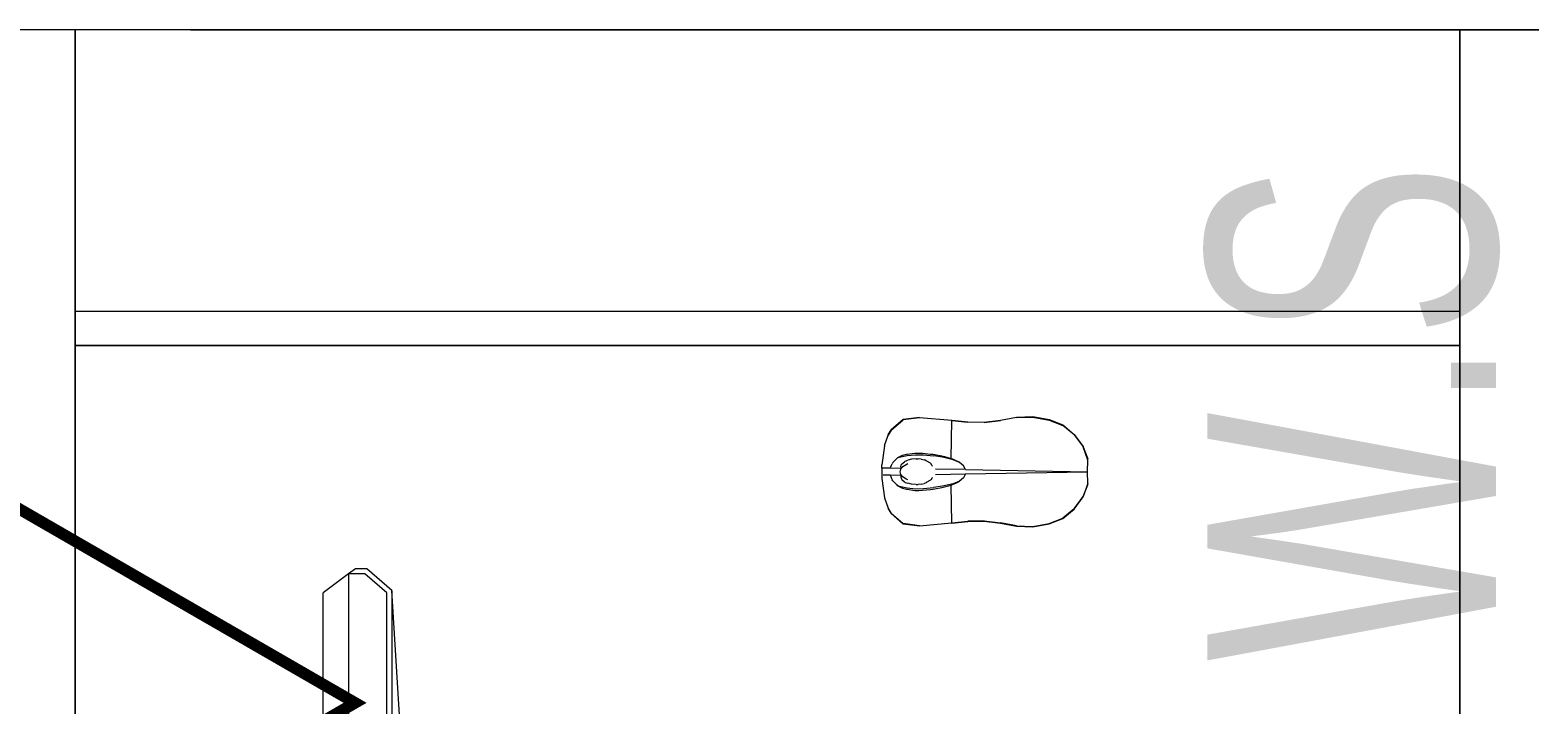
# Model space of a CAD drawing. Header units: millimetres. Extents: x 50620 to 404449, y -131543 to 97.
# Drawn here: x 353368 to 354017, y -43125 to -42833 of the extents above; entities that cross this region are included whole.
import ezdxf

# ---------------------------------------------------------------- set-up
doc = ezdxf.new("R2010")
doc.units = ezdxf.units.MM
doc.linetypes.add('Dash', pattern=[1587.5, 793.75, -793.75])
for name, color, linetype, lineweight in [('A-_FURT----_E', 8, 'Continuous', 9), ('COMMS', 8, 'Continuous', 9), ('M-_ARCHI', 8, 'Continuous', 5), ('M_ACMV_ANNOTATION', 7, 'Continuous', 20), ('OFFICE APPLIANCE', 8, 'Continuous', 9)]:
    doc.layers.add(name, color=color, linetype=linetype, lineweight=lineweight)
doc.styles.add('Arial Narrow', font='ARIALN.TTF', dxfattribs={"height": 100})
doc.styles.get("Standard").update_dxf_attribs({"font": 'arial.ttf'})
doc.dimstyles.get("Standard").update_dxf_attribs({"dimtxt": 200, "dimasz": 150, "dimexe": 0.18, "dimexo": 0.0625, "dimgap": 10, "dimtad": 1, "dimtih": 1, "dimtoh": 1, "dimdec": 0, "dimzin": 0, "dimdsep": 46, "dimtxsty": 'Standard', "dimcen": 0.09, "dimclrd": 256, "dimclre": 256, "dimclrt": 256, "dimadec": 0, "dimazin": 0, "dimtfac": 1, "dimtdec": 0, "dimtofl": 0, "dimtmove": 0, "dimatfit": 3, "dimfxl": 1, "dimtolj": 1, "dimtzin": 0, "dimarcsym": 1})

# ---------------------------------------------------------------- blocks, each defined once
blk = doc.blocks.new('PLAN-Moni+KB+Ms')
for p, q in [((248362.8, -90804.82), (248367.97, -90802.9)), ((248368.52, -90802.91), (248362.8, -90804.82)), ((248368.52, -90802.91), (248368.02, -90802.9)), ((248373.59, -90803), (248368.52, -90802.91)), ((248372.67, -90855.92), (248373.59, -90803)), ((248378.66, -90802.91), (248373.59, -90803)), ((248374.51, -90855.92), (248373.59, -90803)), ((248379.21, -90802.9), (248378.66, -90802.91)), ((248378.66, -90802.91), (248384.37, -90804.82)), ((248384.37, -90804.82), (248379.21, -90802.9)), ((248353.33, -90813.69), (248357.43, -90808.74)), ((248357.56, -90808.74), (248353.49, -90813.69)), ((248357.43, -90808.74), (248362.72, -90804.82)), ((248357.56, -90808.74), (248362.8, -90804.82)), ((248362.72, -90804.82), (248362.8, -90804.82)), ((248389.62, -90808.74), (248384.37, -90804.82)), ((248384.46, -90804.82), (248384.37, -90804.82)), ((248389.75, -90808.74), (248384.46, -90804.82)), ((248389.62, -90808.74), (248393.69, -90813.69)), ((248393.85, -90813.69), (248389.75, -90808.74)), ((248351.01, -90819.67), (248353.33, -90813.69)), ((248351.19, -90819.67), (248353.49, -90813.69)), ((248395.98, -90819.67), (248393.69, -90813.69)), ((248396.17, -90819.67), (248393.85, -90813.69)), ((248349.69, -90826.67), (248351.01, -90819.67)), ((248349.88, -90826.68), (248351.19, -90819.67)), ((248397.3, -90826.68), (248395.98, -90819.67)), ((248397.49, -90826.67), (248396.17, -90819.67)), ((248349.97, -90833.7), (248349.69, -90826.67)), ((248350.15, -90833.71), (248349.88, -90826.68)), ((248397.03, -90833.71), (248397.3, -90826.68)), ((248397.21, -90833.7), (248397.49, -90826.67)), ((248351.25, -90840.75), (248349.97, -90833.7)), ((248350.15, -90833.71), (248351.42, -90840.76)), ((248397.03, -90833.71), (248395.76, -90840.76)), ((248395.93, -90840.75), (248397.21, -90833.7)), ((248352.13, -90847.79), (248351.25, -90840.75)), ((248352.3, -90847.8), (248351.42, -90840.76)), ((248394.88, -90847.8), (248395.76, -90840.76)), ((248395.05, -90847.79), (248395.93, -90840.75)), ((248352.01, -90854.82), (248352.13, -90847.79)), ((248352.3, -90847.8), (248352.17, -90854.82)), ((248394.88, -90847.8), (248395.01, -90854.82)), ((248395.17, -90854.82), (248395.05, -90847.79)), ((248351.28, -90861.83), (248352.01, -90854.82)), ((248351.45, -90861.84), (248352.17, -90854.82)), ((248395.73, -90861.84), (248395.01, -90854.82)), ((248395.9, -90861.83), (248395.17, -90854.82)), ((248350.03, -90875.86), (248351.28, -90861.83)), ((248351.45, -90861.84), (248350.21, -90875.87)), ((248367.79, -90862.12), (248351.45, -90861.84)), ((248368.39, -90861.28), (248367.27, -90865.77)), ((248367.79, -90862.12), (248367.99, -90861.5)), ((248367.99, -90861.5), (248368.8, -90859.79)), ((248369.52, -90858.54), (248368.39, -90861.28)), ((248368.8, -90859.79), (248369.34, -90858.64)), ((248371.01, -90856.76), (248369.34, -90858.64)), ((248371.01, -90856.76), (248369.52, -90858.54)), ((248372.67, -90855.92), (248371.01, -90856.76)), ((248372.67, -90855.92), (248372.44, -90868.89)), ((248374.51, -90855.92), (248376.17, -90856.76)), ((248374.74, -90868.89), (248374.51, -90855.92)), ((248376.17, -90856.76), (248377.66, -90858.54)), ((248376.17, -90856.76), (248377.83, -90858.64)), ((248377.66, -90858.54), (248378.79, -90861.28)), ((248378.38, -90859.79), (248377.83, -90858.64)), ((248379.19, -90861.5), (248378.38, -90859.79)), ((248378.79, -90861.28), (248379.91, -90865.77)), ((248379.39, -90862.12), (248379.19, -90861.5)), ((248395.73, -90861.84), (248379.39, -90862.12)), ((248396.97, -90875.87), (248395.73, -90861.84)), ((248395.9, -90861.83), (248397.15, -90875.86)), ((248366.16, -90869.12), (248366.71, -90866.08)), ((248367.27, -90865.77), (248366.69, -90869.71)), ((248366.71, -90866.08), (248367.02, -90864.98)), ((248367.02, -90864.98), (248367.79, -90862.12)), ((248380.16, -90864.98), (248379.39, -90862.12)), ((248379.91, -90865.77), (248380.49, -90869.71)), ((248380.47, -90866.08), (248380.16, -90864.98)), ((248381.02, -90869.12), (248380.47, -90866.08)), ((248365.49, -90876.13), (248365.54, -90874.53)), ((248365.54, -90874.53), (248365.91, -90871.01)), ((248365.91, -90871.01), (248366.01, -90870.08)), ((248366.01, -90870.08), (248366.16, -90869.12)), ((248366.23, -90877.5), (248366.28, -90874.12)), ((248366.28, -90874.12), (248366.69, -90869.71)), ((248368.2, -90875.06), (248368.5, -90873.78)), ((248368.6, -90873.41), (248368.5, -90873.78)), ((248368.82, -90872.97), (248368.6, -90873.41)), ((248368.87, -90872.88), (248368.82, -90872.97)), ((248369.9, -90871), (248368.87, -90872.88)), ((248369.93, -90870.97), (248369.9, -90871)), ((248369.96, -90870.93), (248369.93, -90870.97)), ((248371.02, -90870.29), (248369.96, -90870.93)), ((248371.11, -90870.17), (248371.02, -90870.29)), ((248371.14, -90870.15), (248371.11, -90870.17)), ((248376.02, -90870.14), (248376.05, -90870.17)), ((248376.05, -90870.17), (248376.16, -90870.29)), ((248376.16, -90870.29), (248377.22, -90870.93)), ((248377.22, -90870.93), (248377.24, -90870.97)), ((248377.24, -90870.97), (248377.27, -90871)), ((248377.27, -90871), (248378.31, -90872.88)), ((248378.31, -90872.88), (248378.36, -90872.97)), ((248378.36, -90872.97), (248378.58, -90873.41)), ((248378.58, -90873.41), (248378.67, -90873.78)), ((248378.98, -90875.06), (248378.67, -90873.78)), ((248380.9, -90874.12), (248380.49, -90869.71)), ((248380.95, -90877.5), (248380.9, -90874.12)), ((248381.17, -90870.08), (248381.02, -90869.12)), ((248381.27, -90871.01), (248381.17, -90870.08)), ((248381.64, -90874.53), (248381.27, -90871.01)), ((248381.69, -90876.13), (248381.64, -90874.53)), ((248350.03, -90875.86), (248350.91, -90882.91)), ((248350.21, -90875.87), (248351.09, -90882.91)), ((248365.53, -90877.88), (248365.49, -90876.13)), ((248365.97, -90881.16), (248365.53, -90877.88)), ((248366.01, -90881.44), (248365.97, -90881.16)), ((248366.56, -90881.14), (248366.23, -90877.5)), ((248367.31, -90884.56), (248366.56, -90881.14)), ((248368.2, -90875.06), (248367.99, -90876.34)), ((248368.03, -90877.22), (248367.99, -90876.34)), ((248368.03, -90877.22), (248368.14, -90879.32)), ((248368.14, -90879.32), (248368.58, -90880.82)), ((248368.99, -90881.98), (248368.58, -90880.82)), ((248370.38, -90881.59), (248370.08, -90880.81)), ((248377.1, -90880.81), (248376.8, -90881.59)), ((248378.19, -90881.98), (248378.6, -90880.82)), ((248379.04, -90879.32), (248378.6, -90880.82)), ((248378.98, -90875.06), (248379.19, -90876.34)), ((248379.15, -90877.22), (248379.04, -90879.32)), ((248379.15, -90877.22), (248379.19, -90876.34)), ((248379.87, -90884.56), (248380.62, -90881.14)), ((248380.62, -90881.14), (248380.95, -90877.5)), ((248381.17, -90881.44), (248381.21, -90881.16)), ((248381.21, -90881.16), (248381.65, -90877.88)), ((248381.65, -90877.88), (248381.69, -90876.13)), ((248396.97, -90875.87), (248396.09, -90882.91)), ((248397.15, -90875.86), (248396.27, -90882.91)), ((248350.91, -90882.91), (248355.44, -90888.01)), ((248355.58, -90888.01), (248351.09, -90882.91)), ((248366.46, -90883.18), (248366.01, -90881.44)), ((248367.14, -90884.65), (248366.46, -90883.18)), ((248367.47, -90885.18), (248367.14, -90884.65)), ((248367.31, -90884.56), (248367.67, -90885.49)), ((248367.47, -90885.18), (248367.67, -90885.49)), ((248368.01, -90885.82), (248367.67, -90885.49)), ((248369.62, -90887.36), (248368.01, -90885.82)), ((248369.25, -90882.33), (248368.99, -90881.98)), ((248370.28, -90883.55), (248369.25, -90882.33)), ((248369.62, -90887.36), (248370.1, -90887.7)), ((248370.67, -90887.97), (248370.1, -90887.7)), ((248370.42, -90883.59), (248370.28, -90883.55)), ((248371.32, -90883), (248370.38, -90881.59)), ((248370.78, -90883.72), (248370.42, -90883.59)), ((248371.29, -90883.87), (248370.78, -90883.72)), ((248371.57, -90883.92), (248371.29, -90883.87)), ((248372.41, -90883.88), (248371.32, -90883)), ((248372.18, -90883.88), (248372.1, -90888.43)), ((248372.18, -90883.88), (248372.41, -90883.88)), ((248373.59, -90884.19), (248372.41, -90883.88)), ((248374.76, -90883.88), (248373.59, -90884.19)), ((248375.86, -90883), (248374.76, -90883.88)), ((248374.76, -90883.88), (248375, -90883.88)), ((248375, -90883.88), (248375.16, -90883.91)), ((248375.08, -90888.43), (248375, -90883.88)), ((248375.16, -90883.91), (248375.37, -90883.93)), ((248375.37, -90883.93), (248375.6, -90883.92)), ((248375.6, -90883.92), (248375.89, -90883.87)), ((248376.8, -90881.59), (248375.86, -90883)), ((248375.89, -90883.87), (248376.4, -90883.72)), ((248376.4, -90883.72), (248376.91, -90883.53)), ((248376.51, -90887.97), (248377.08, -90887.7)), ((248376.91, -90883.53), (248377.93, -90882.33)), ((248377.56, -90887.36), (248377.08, -90887.7)), ((248377.56, -90887.36), (248379.16, -90885.82)), ((248377.93, -90882.33), (248378.19, -90881.98)), ((248379.16, -90885.82), (248379.5, -90885.49)), ((248379.87, -90884.56), (248379.5, -90885.49)), ((248379.5, -90885.49), (248380.04, -90884.65)), ((248380.04, -90884.65), (248380.72, -90883.18)), ((248380.72, -90883.18), (248381.17, -90881.44)), ((248391.6, -90888.01), (248396.09, -90882.91)), ((248396.27, -90882.91), (248391.74, -90888.01)), ((248357.63, -90889.45), (248355.44, -90888.01)), ((248355.58, -90888.01), (248357.74, -90889.45)), ((248357.74, -90889.45), (248357.63, -90889.45)), ((248362.22, -90890.93), (248357.74, -90889.45)), ((248362.22, -90890.93), (248362.3, -90890.94)), ((248362.3, -90890.94), (248370.64, -90892.17)), ((248372.03, -90892.19), (248370.64, -90892.17)), ((248371.45, -90888.28), (248370.67, -90887.97)), ((248371.99, -90888.42), (248371.45, -90888.28)), ((248372.1, -90888.43), (248371.99, -90888.42)), ((248372.1, -90888.43), (248372.03, -90892.19)), ((248372.03, -90892.19), (248372.46, -90892.19)), ((248372.46, -90892.19), (248376.52, -90892.17)), ((248375.08, -90888.43), (248375.19, -90888.42)), ((248375.08, -90888.43), (248375.13, -90891.53)), ((248375.19, -90888.42), (248375.72, -90888.28)), ((248375.72, -90888.28), (248376.12, -90888.12)), ((248376.12, -90888.12), (248376.51, -90887.97)), ((248376.57, -90892.16), (248376.52, -90892.17)), ((248376.57, -90892.16), (248384.88, -90890.94)), ((248384.88, -90890.94), (248384.96, -90890.93)), ((248384.96, -90890.93), (248389.44, -90889.45)), ((248391.6, -90888.01), (248389.44, -90889.45)), ((248389.44, -90889.45), (248389.55, -90889.45)), ((248389.55, -90889.45), (248391.74, -90888.01)), ((248529.15, -91097.91), (248425.11, -91104.48)), ((248425.11, -91104.48), (248415.67, -91115.32)), ((248426.11, -91106.68), (248417.87, -91116.14)), ((248425.11, -91104.48), (248971.13, -91104.48)), ((248970.13, -91106.68), (248426.11, -91106.68)), ((248415.67, -91115.32), (248415.67, -91120.23)), ((248415.67, -91120.23), (248417.87, -91123.16)), ((248417.87, -91116.14), (248417.87, -91123.16)), ((248417.87, -91123.16), (248426.11, -91134.15)), ((248417.87, -91123.16), (248978.37, -91123.16)), ((248492.05, -91134.15), (248426.11, -91134.15))]:
    blk.add_line(p, q)
blk = doc.blocks.new('falc')
at = {"layer": 'COMMS', "const_width": 5}
blk.add_lwpolyline([(271550.16, -14943.38), (271650.16, -14770.18), (271450.16, -14770.18), (271550.16, -14943.38)], dxfattribs=at)
at = {"layer": 'COMMS', "insert": (271480.2, -14634.01), "char_height": 100, "attachment_point": 1}
blk.add_mtext_dynamic_manual_height_columns('{\\fArial Narrow|b0|i0|c0|p34;falc}', width=151.7041, gutter_width=1, heights=[0], dxfattribs=at)
blk = doc.blocks.new('ARCHI 2ND_2024 09 11')
at = {"color": 8, "linetype": 'Dash', "lineweight": 5}
blk.add_lwpolyline([(-31495, -19275), (-29925, -14975), (-28355, -19275)], dxfattribs=at)
at = {"layer": 'A-_FURT----_E', "color": 8, "lineweight": 5}
for p, q in [((-30550, -14834.72), (-32050, -14834.72)), ((-31600, -14834.72), (-31600, -18134.72)), ((-31600, -18134.72), (-31600, -14834.72)), ((-31550, -14834.72), (-30550, -14834.72)), ((-31100, -14834.72), (-31100, -14834.72)), ((-31000, -18134.72), (-31000, -14834.72)), ((-31000, -14834.72), (-31000, -18134.72)), ((-31600, -14971.46), (-31600, -14956.76)), ((-31600, -14956.76), (-31600, -14956.76)), ((-31600, -14956.76), (-31600, -14971.46)), ((-31000, -14956.76), (-31600, -14956.76)), ((-31000, -14956.76), (-31600, -14956.76)), ((-31000, -14971.46), (-31000, -14956.76)), ((-31000, -14956.76), (-31000, -14956.76)), ((-31000, -14956.76), (-31000, -14971.46)), ((-31600, -14971.46), (-31600, -14971.46)), ((-31000, -14971.46), (-31600, -14971.46)), ((-31600, -14971.46), (-31000, -14971.46)), ((-31000, -14971.46), (-31000, -14971.46))]:
    blk.add_line(p, q, dxfattribs=at)
at = {"layer": 'COMMS', "color": 8, "lineweight": 5, "rotation": 89.99999999999997}
blk.add_blockref('falc', (-46422.02, -286676.47), dxfattribs=at)
at = {"layer": 'OFFICE APPLIANCE', "color": 8, "lineweight": 5, "rotation": 270}
blk.add_blockref('PLAN-Moni+KB+Ms', (59641.73, 233347.43), dxfattribs=at)
at = {"layer": 'OFFICE APPLIANCE', "color": 8, "lineweight": 5, "insert": (-31109.32, -15757.61), "char_height": 125, "attachment_point": 1, "rotation": 90, "line_spacing_factor": 0.8, "style": 'Arial Narrow'}
blk.add_mtext_dynamic_manual_height_columns('\\pi38.28382;{\\W0.8;TACS-LMS W.S}', width=895.1215, gutter_width=1, heights=[0], dxfattribs=at)

msp = doc.modelspace()

# ---------------------------------------------------------------- block references
at = {"layer": 'M-_ARCHI', "lineweight": 5, "extrusion": (0.000419962, 1.0854e-05, 1), "rotation": 359.9999887056363}
msp.add_blockref('ARCHI 2ND_2024 09 11', (384987.14, -27998.05, 422.05), dxfattribs=at)

# ---------------------------------------------------------------- next in the draw order: leaders
at = {"layer": 'M_ACMV_ANNOTATION'}
msp.add_leader([(354101.07, -40713.21, 21.64), (346287.18, -46451.86, 24.98), (326854.69, -46451.85, 33.14)], dimstyle='Standard', override={"dimasz": 300, "dimtad": 0, "dimldrblk": 'DotBlank', "dimfxl": 100, "dimarcsym": 2}, dxfattribs=at)

doc.saveas('drawing.dxf')
